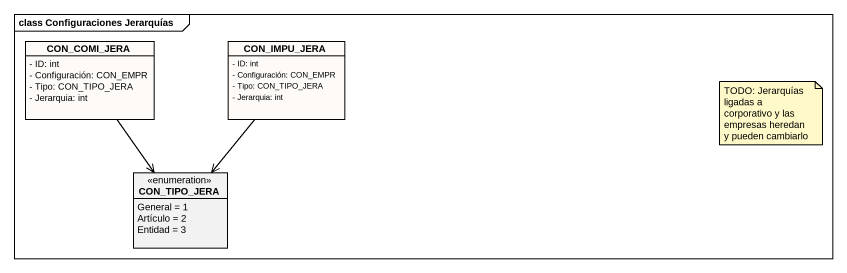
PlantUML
@startuml
mainframe class Configuraciones Jerarquías
hide circle
hide empty members
skinparam classAttributeIconSize 0
class CON_COMI_JERA #FDFAF7 {
  - ID: int
  - Configuración: CON_EMPR
  - Tipo: CON_TIPO_JERA
  - Jerarquia: int
}
class CON_IMPU_JERA #FDFAF7 {
  - ID: int
  - Configuración: CON_EMPR
  - Tipo: CON_TIPO_JERA
  - Jerarquia: int
}
enum CON_TIPO_JERA {
  General = 1
  Artículo = 2
  Entidad = 3
}
CON_COMI_JERA --> CON_TIPO_JERA
CON_IMPU_JERA --> CON_TIPO_JERA
note as N1
  TODO: Jerarquías ligadas a corporativo y las empresas heredan y pueden cambiarlo
end note
@enduml
